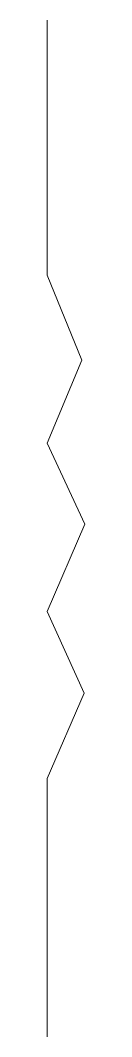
# Model space of a CAD drawing. Header units: millimetres. Extents: x -672.3 to -671.2, y -372.7 to -342.7.
import ezdxf

# ---------------------------------------------------------------- set-up
doc = ezdxf.new("R2010")
doc.units = ezdxf.units.MM
doc.header["$MEASUREMENT"] = 0
doc.layers.add('layer 1', color=7, linetype='Continuous')

msp = doc.modelspace()

# ---------------------------------------------------------------- linework, layer by layer
at = {"layer": 'layer 1', "color": 250, "lineweight": 9}
msp.add_open_spline([(-672.2592, -342.6611), (-672.2592, -345.1671), (-672.2592, -347.6731), (-672.2592, -350.1792), (-672.2592, -350.1792), (-672.2592, -350.1792), (-671.2421, -352.6904), (-671.2421, -352.6904), (-671.2421, -352.6904), (-671.2421, -352.6904), (-672.2592, -355.1443), (-672.2592, -355.1443), (-672.2592, -355.1443), (-672.2592, -355.1443), (-671.1543, -357.5379), (-671.1543, -357.5379), (-671.1543, -357.5379), (-671.1543, -357.5379), (-672.2592, -360.1115), (-672.2592, -360.1115), (-672.2592, -360.1115), (-672.2592, -360.1115), (-671.1678, -362.5183), (-671.1678, -362.5183), (-671.1678, -362.5183), (-671.1678, -362.5183), (-672.2592, -365.0427), (-672.2592, -365.0427), (-672.2592, -365.0427), (-672.2592, -365.0427), (-672.2592, -372.6611), (-672.2592, -372.6611)], degree=3, knots=[0, 0, 0, 0, 0.125, 0.125, 0.125, 0.125, 0.25, 0.25, 0.25, 0.25, 0.375, 0.375, 0.375, 0.375, 0.5, 0.5, 0.5, 0.5, 0.625, 0.625, 0.625, 0.625, 0.75, 0.75, 0.75, 0.75, 0.875, 0.875, 0.875, 0.875, 1, 1, 1, 1], dxfattribs=at)

doc.saveas('drawing.dxf')
